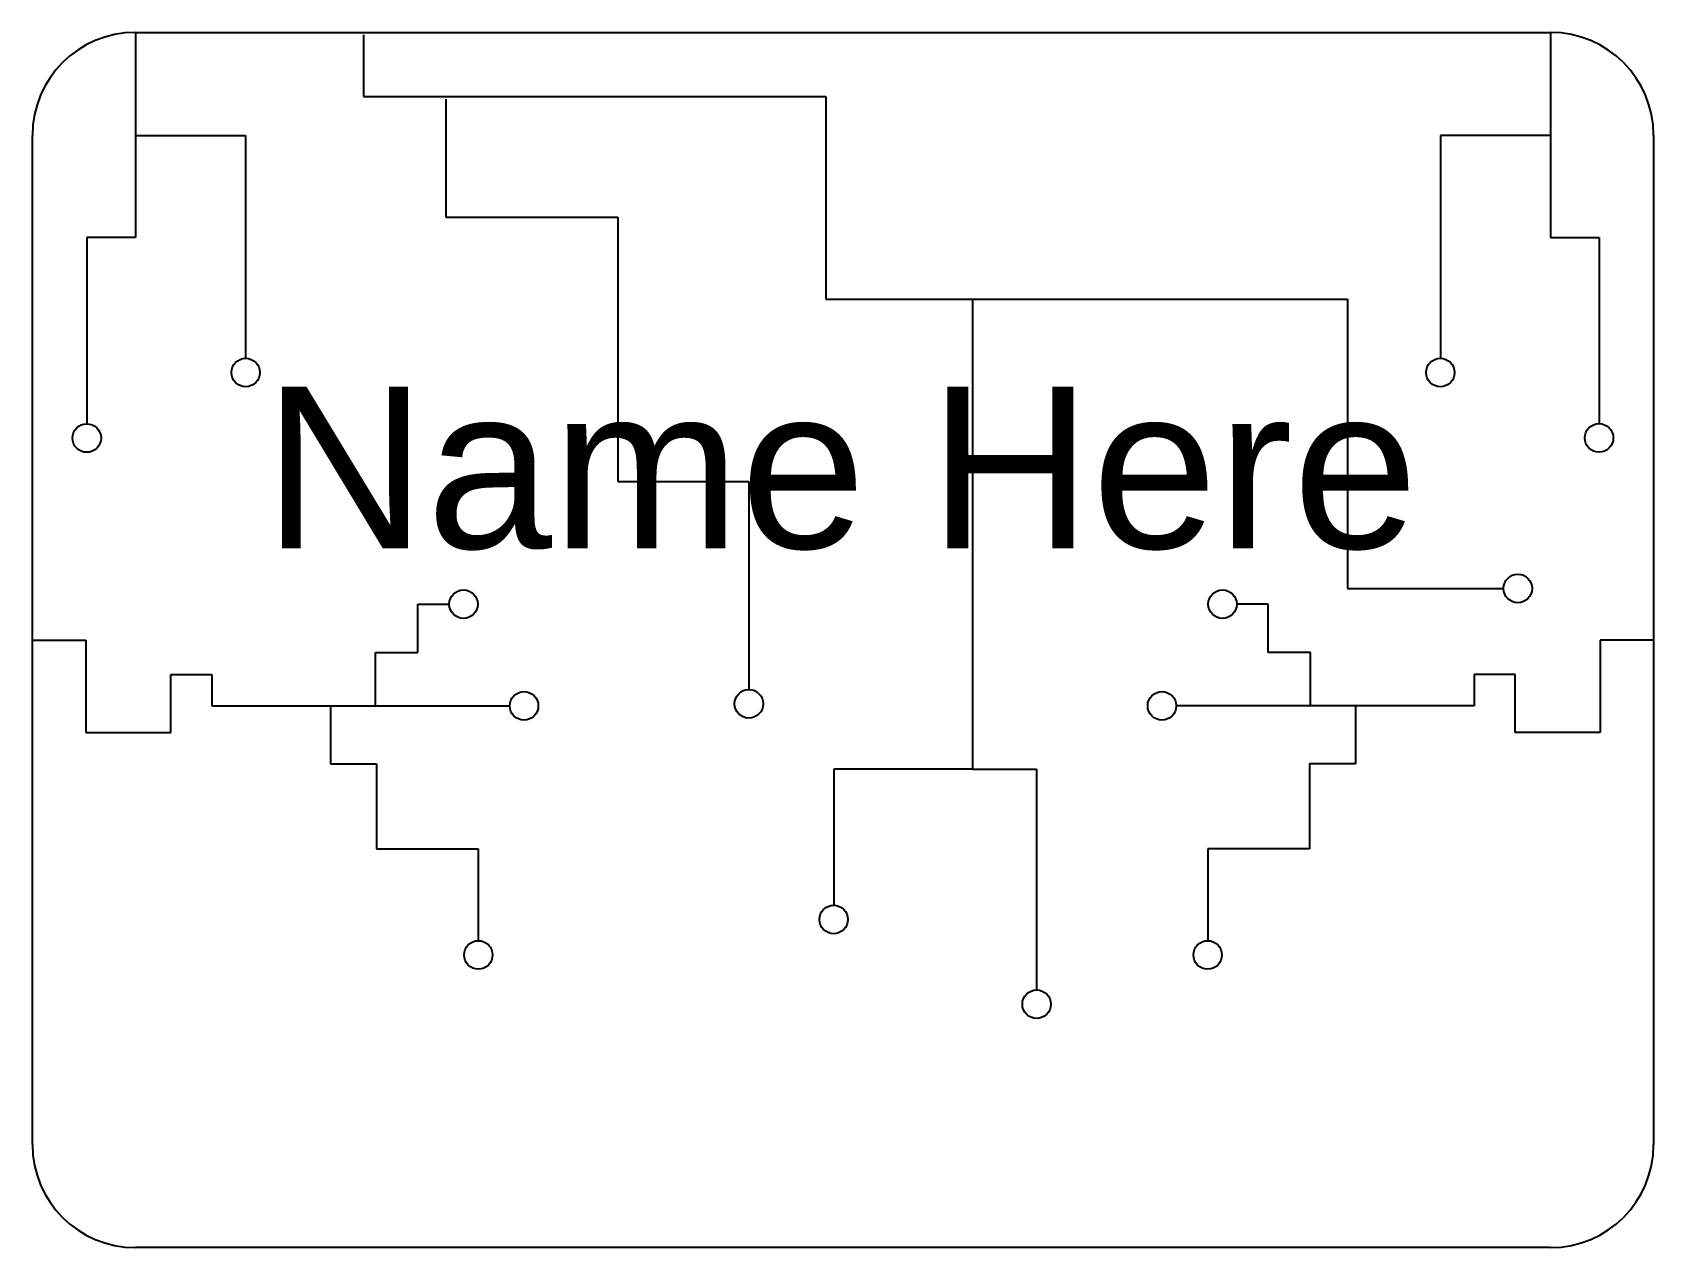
# Model space of a CAD drawing. Header units: inches. Extents: x 0 to 3.15, y 0 to 2.36.
import ezdxf

# ---------------------------------------------------------------- set-up
doc = ezdxf.new("R2010")
doc.units = ezdxf.units.IN
doc.header["$MEASUREMENT"] = 0
doc.styles.get("Standard").update_dxf_attribs({"font": 'arial.ttf'})

msp = doc.modelspace()

# ---------------------------------------------------------------- linework, layer by layer
for p, q in [((0.2, 2.36), (2.95, 2.36)), ((0.2, 2.36), (0.2, 2.16)), ((0.6435, 2.3553), (0.6435, 2.2356)), ((2.95, 2.36), (2.95, 2.16)), ((0.6435, 2.2356), (1.5419, 2.2356)), ((0.8032, 2.2306), (0.8032, 2.0013)), ((1.5419, 2.2356), (1.5419, 1.8417)), ((0, 0.2), (0, 2.16)), ((0.2, 2.16), (0.4143, 2.16)), ((0.2, 2.16), (0.2, 1.9618)), ((0.4143, 2.16), (0.4143, 1.7272)), ((2.95, 2.16), (2.7357, 2.16)), ((2.7357, 2.16), (2.7357, 1.7272)), ((2.95, 2.16), (2.95, 1.9618)), ((3.15, 2.16), (3.15, 0.2)), ((0.8032, 2.0013), (1.1376, 2.0013)), ((1.1376, 2.0013), (1.1376, 1.4877)), ((0.2, 1.9618), (0.1056, 1.9618)), ((0.1056, 1.9618), (0.1056, 1.8143)), ((2.95, 1.9618), (3.0444, 1.9618)), ((3.0444, 1.9618), (3.0444, 1.8143)), ((1.5419, 1.8417), (2.5551, 1.8417)), ((1.8264, 1.8417), (1.8264, 0.9292)), ((2.5551, 1.8417), (2.5551, 1.2801)), ((0.1056, 1.8143), (0.1056, 1.5998)), ((3.0444, 1.8143), (3.0444, 1.5998)), ((1.1376, 1.4877), (1.3921, 1.4877)), ((1.3921, 1.4877), (1.3921, 1.0838)), ((2.5551, 1.2801), (2.8585, 1.2801)), ((0.7488, 1.1555), (0.7488, 1.2496)), ((0.7488, 1.2496), (0.81, 1.2496)), ((2.4012, 1.2496), (2.34, 1.2496)), ((2.4012, 1.1555), (2.4012, 1.2496)), ((0, 1.18), (0.104, 1.18)), ((0.104, 1.18), (0.104, 1.0003)), ((3.15, 1.18), (3.046, 1.18)), ((3.046, 1.18), (3.046, 1.0003)), ((0.6664, 1.0521), (0.6664, 1.1555)), ((0.6664, 1.1555), (0.7488, 1.1555)), ((2.4836, 1.1555), (2.4012, 1.1555)), ((2.4836, 1.0521), (2.4836, 1.1555)), ((0.2687, 1.0003), (0.2687, 1.1132)), ((0.2687, 1.1132), (0.3487, 1.1132)), ((0.3487, 1.1132), (0.3487, 1.0521)), ((2.8813, 1.1132), (2.8013, 1.1132)), ((2.8013, 1.1132), (2.8013, 1.0521)), ((2.8813, 1.0003), (2.8813, 1.1132)), ((0.3487, 1.0521), (0.4052, 1.0521)), ((0.4052, 1.0521), (0.9276, 1.0521)), ((0.5793, 1.0521), (0.5793, 0.9392)), ((2.7448, 1.0521), (2.2224, 1.0521)), ((2.5707, 1.0521), (2.5707, 0.9392)), ((2.8013, 1.0521), (2.7448, 1.0521)), ((0.104, 1.0003), (0.2687, 1.0003)), ((3.046, 1.0003), (2.8813, 1.0003)), ((0.5793, 0.9392), (0.6688, 0.9392)), ((0.6688, 0.9392), (0.6688, 0.7746)), ((1.8264, 0.9292), (1.5569, 0.9292)), ((1.5569, 0.9292), (1.5569, 0.6649)), ((1.8264, 0.9292), (1.9512, 0.9292)), ((1.9512, 0.9292), (1.9512, 0.5003)), ((2.5707, 0.9392), (2.4812, 0.9392)), ((2.4812, 0.9392), (2.4812, 0.7746)), ((0.6688, 0.7746), (0.8664, 0.7746)), ((0.8664, 0.7746), (0.8664, 0.596)), ((2.4812, 0.7746), (2.2836, 0.7746)), ((2.2836, 0.7746), (2.2836, 0.596)), ((2.95, 0), (0.2, 0))]:
    msp.add_line(p, q)
for centre in [(0.4143, 1.6995), (2.7357, 1.6995), (0.1056, 1.5722), (3.0441, 1.5725), (2.8862, 1.2801), (0.8376, 1.2496), (2.3124, 1.2496), (0.9553, 1.0521), (1.3921, 1.0561), (2.1947, 1.0521), (1.5569, 0.6372), (0.8664, 0.5683), (2.2836, 0.5683), (1.9512, 0.4727)]:
    msp.add_circle(centre, 0.0277)
for centre, start, end in [((0.2, 2.16), 90, 180), ((2.95, 2.16), 0, 90), ((0.2, 0.2), 180, 270), ((2.95, 0.2), 270, 0)]:
    msp.add_arc(centre, 0.2, start, end)

# ---------------------------------------------------------------- texts
msp.add_text('Name Here', height=0.3142).set_placement((0.4488, 1.358))

doc.saveas('drawing.dxf')
